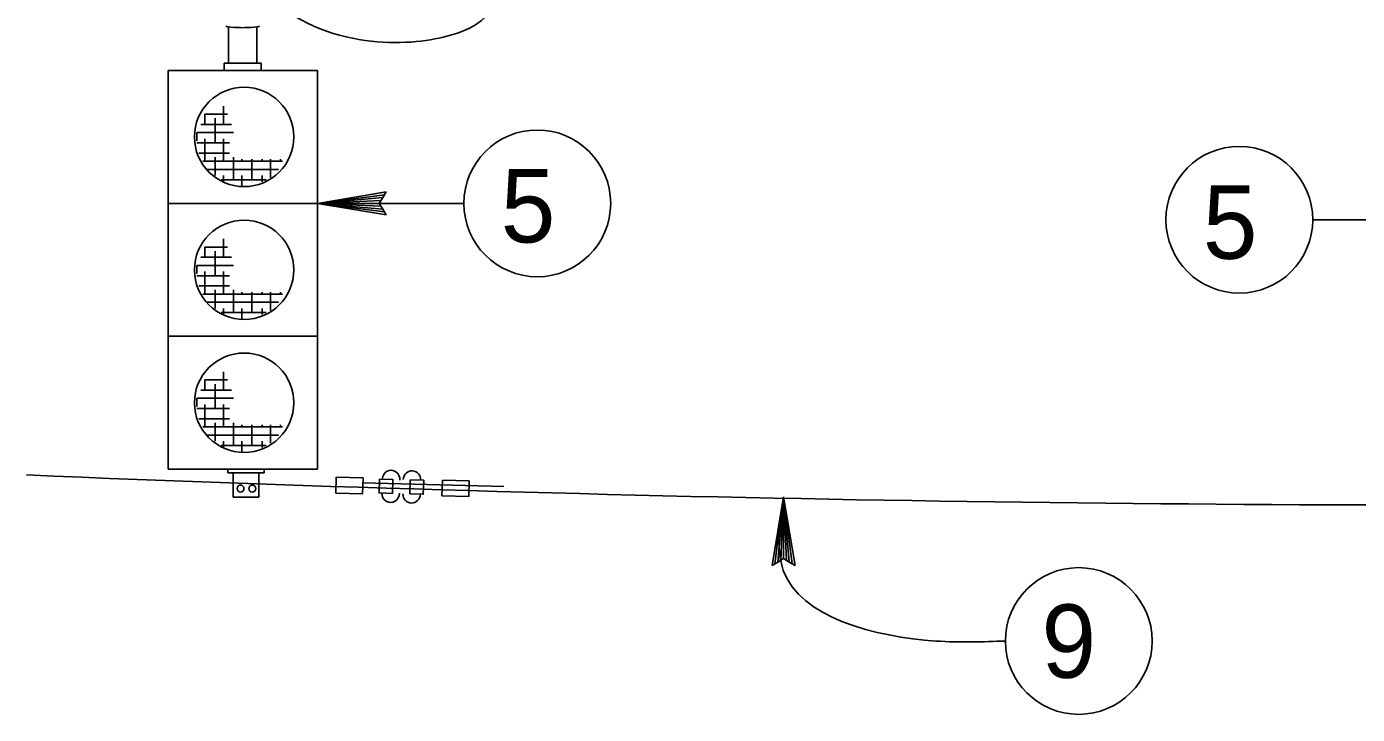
# Model space of a CAD drawing. Extents: x -893 to 867, y -474 to 712.
# Drawn here: x -137.4 to -10.5, y -18.7 to 46.9 of the extents above; entities that cross this region are included whole.
import ezdxf

# ---------------------------------------------------------------- set-up
doc = ezdxf.new("R2010")
doc.units = 0
for name, color, linetype in [('212 Leaders and Dim Lines', 7, 'Continuous'), ('214 Text and Titles', 7, 'Continuous'), ('220 Structural Steel', 7, 'Continuous'), ('222 Structural Steel', 7, 'Continuous'), ('226 Not Assigned', 7, 'Continuous')]:
    doc.layers.add(name, color=color, linetype=linetype)

msp = doc.modelspace()

# ---------------------------------------------------------------- linework, layer by layer
at = {"layer": '212 Leaders and Dim Lines'}
for p, q in [((-103.09, 31.13), (-109.65, 30.03)), ((-103.26, 30.85), (-109.65, 30.03)), ((-109.65, 30.03), (-103.43, 30.58)), ((-103.43, 30.58), (-103.76, 30.03)), ((-103.43, 30.58), (-103.09, 31.13)), ((-109.65, 30.03), (-103.6, 30.31)), ((-95.69, 30.03), (-109.65, 30.03)), ((-103.76, 30.03), (-109.65, 30.03)), ((-109.65, 30.03), (-103.09, 28.94)), ((-103.43, 29.48), (-109.65, 30.03)), ((-103.6, 29.76), (-109.65, 30.03)), ((-109.65, 30.03), (-103.26, 29.21)), ((-103.76, 30.03), (-103.43, 29.48)), ((-103.43, 29.48), (-103.09, 28.94)), ((-14.75, 28.47), (-0.79, 28.47)), ((-66.3, -4.53), (-65.21, 2.03)), ((-66.03, -4.37), (-65.21, 2.03)), ((-65.21, 2.03), (-65.75, -4.2)), ((-65.21, 2.03), (-65.48, -4.03)), ((-65.21, -3.86), (-65.21, 2.03)), ((-65.21, 2.03), (-64.11, -4.53)), ((-64.66, -4.2), (-65.21, 2.03)), ((-64.93, -4.03), (-65.21, 2.03)), ((-65.21, 2.03), (-64.38, -4.37)), ((-65.75, -4.2), (-66.3, -4.53)), ((-65.75, -4.2), (-65.21, -3.86)), ((-65.21, -3.86), (-64.66, -4.2)), ((-64.66, -4.2), (-64.11, -4.53))]:
    msp.add_line(p, q, dxfattribs=at)
msp.add_spline([(-65.21, 2.03), (-65.23, -4.99), (-50.68, -11.73), (-44.06, -11.73)], degree=3, dxfattribs=at)
at = {"layer": '214 Text and Titles'}
for centre in [(-88.69, 30.03), (-21.75, 28.47), (-37.06, -11.73)]:
    msp.add_circle(centre, 7, dxfattribs=at)
at = {"layer": '220 Structural Steel'}
for p, q in [((-118.13, 43.4), (-118.13, 46.86)), ((-115.43, 43.4), (-115.43, 46.86)), ((-118.54, 43.4), (-115.01, 43.4)), ((-118.54, 43.4), (-118.54, 42.71)), ((-115.01, 43.4), (-115.01, 42.71)), ((-118.19, 4.33), (-118.19, 4.68)), ((-118.19, 4.33), (-114.74, 4.33)), ((-117.69, 2.01), (-117.69, 4.33)), ((-115.24, 2.01), (-115.24, 4.33)), ((-114.74, 4.33), (-114.74, 4.68)), ((-117.69, 2.01), (-115.24, 2.01))]:
    msp.add_line(p, q, dxfattribs=at)
for points in [[(-107.85, 3.9), (-105.3, 3.83), (-105.34, 2.32), (-107.89, 2.39)], [(-103.74, 3.73), (-102.47, 3.69), (-102.5, 2.36), (-103.78, 2.4)], [(-100.8, 3.65), (-99.52, 3.61), (-99.56, 2.28), (-100.84, 2.32)], [(-97.74, 3.62), (-95.19, 3.55), (-95.23, 2.05), (-97.78, 2.12)]]:
    msp.add_lwpolyline(points, close=True, dxfattribs=at)
for centre, start_param, end_param in [((-102.63, 3.7), 4.649065, 7.853982), ((-100.63, 3.64), 4.712389, 7.846735), ((-102.67, 2.35), 1.570796, 4.775713)]:
    msp.add_ellipse(centre, major_axis=(0.024, 0.868), ratio=0.960145, start_param=start_param, end_param=end_param, dxfattribs=at)
for centre in [(-116.98, 2.82), (-115.86, 2.82)]:
    msp.add_ellipse(centre, major_axis=(0, 0.337), ratio=0.960145, dxfattribs=at)
at = {"layer": '222 Structural Steel'}
msp.add_ellipse((-116.77, 46.94), major_axis=(-1.6, 0), ratio=0.089316, start_param=0, end_param=3.141593, dxfattribs=at)
at = {"layer": '226 Not Assigned'}
for p, q in [((-123.89, 42.71), (-109.65, 42.71)), ((-123.89, 4.68), (-123.89, 42.71)), ((-118.54, 42.71), (-115.01, 42.71)), ((-109.65, 42.71), (-109.65, 4.68)), ((-120.38, 38.54), (-118.23, 38.54)), ((-120.38, 37.56), (-120.38, 38.54)), ((-119.4, 35.81), (-119.4, 38.15)), ((-118.62, 37.56), (-118.62, 39.32)), ((-120.77, 37.56), (-117.84, 37.56)), ((-121.16, 36.78), (-117.65, 36.78)), ((-121.16, 36), (-121.16, 36.78)), ((-121.16, 35.81), (-118.04, 35.81)), ((-120.38, 34.05), (-120.38, 36.2)), ((-118.62, 34.05), (-118.62, 36.2)), ((-120.96, 34.83), (-118.04, 34.83)), ((-119.4, 32.69), (-119.4, 34.44)), ((-117.65, 32.29), (-117.65, 34.44)), ((-120.57, 34.05), (-112.97, 34.05)), ((-120.18, 33.27), (-113.36, 33.27)), ((-116.87, 34.05), (-116.87, 34.25)), ((-115.89, 32.3), (-115.89, 34.24)), ((-114.92, 34.05), (-114.92, 34.24)), ((-114.14, 32.49), (-114.14, 34.24)), ((-113.16, 34.05), (-113.16, 34.24)), ((-118.82, 32.29), (-114.53, 32.29)), ((-118.62, 32.1), (-118.62, 32.69)), ((-116.87, 31.71), (-116.87, 32.69)), ((-114.92, 32.1), (-114.92, 32.69)), ((-109.65, 30.03), (-123.89, 30.03)), ((-120.38, 25.86), (-118.23, 25.86)), ((-120.38, 24.89), (-120.38, 25.86)), ((-119.4, 23.13), (-119.4, 25.47)), ((-118.62, 24.89), (-118.62, 26.64)), ((-120.77, 24.89), (-117.84, 24.89)), ((-121.16, 24.11), (-117.65, 24.11)), ((-121.16, 23.33), (-121.16, 24.11)), ((-121.16, 23.13), (-118.04, 23.13)), ((-120.38, 21.38), (-120.38, 23.52)), ((-118.62, 21.38), (-118.62, 23.52)), ((-120.96, 22.16), (-118.04, 22.16)), ((-119.4, 20.01), (-119.4, 21.77)), ((-117.65, 19.62), (-117.65, 21.77)), ((-116.87, 21.38), (-116.87, 21.57)), ((-115.89, 19.62), (-115.89, 21.57)), ((-114.92, 21.38), (-114.92, 21.57)), ((-114.14, 19.82), (-114.14, 21.57)), ((-113.16, 21.38), (-113.16, 21.57)), ((-120.57, 21.38), (-112.97, 21.38)), ((-120.18, 20.6), (-113.36, 20.6)), ((-118.82, 19.62), (-114.53, 19.62)), ((-118.62, 19.43), (-118.62, 20.01)), ((-116.87, 19.04), (-116.87, 20.01)), ((-114.92, 19.43), (-114.92, 20.01)), ((-109.65, 17.35), (-123.89, 17.35)), ((-118.62, 12.21), (-118.62, 13.96)), ((-120.38, 13.18), (-118.23, 13.18)), ((-120.38, 12.21), (-120.38, 13.18)), ((-119.4, 10.45), (-119.4, 12.79)), ((-121.16, 11.43), (-117.65, 11.43)), ((-121.16, 10.65), (-121.16, 11.43)), ((-120.77, 12.21), (-117.84, 12.21)), ((-121.16, 10.45), (-118.04, 10.45)), ((-120.38, 8.7), (-120.38, 10.84)), ((-118.62, 8.7), (-118.62, 10.85)), ((-120.96, 9.48), (-118.04, 9.48)), ((-119.4, 7.33), (-119.4, 9.09)), ((-117.65, 6.94), (-117.65, 9.09)), ((-116.87, 8.7), (-116.87, 8.89)), ((-115.89, 6.94), (-115.89, 8.89)), ((-114.92, 8.7), (-114.92, 8.89)), ((-114.14, 7.14), (-114.14, 8.89)), ((-113.16, 8.7), (-113.16, 8.89)), ((-120.57, 8.7), (-112.97, 8.7)), ((-120.18, 7.92), (-113.36, 7.92)), ((-118.82, 6.94), (-114.53, 6.94)), ((-118.62, 6.75), (-118.62, 7.33)), ((-116.87, 6.36), (-116.87, 7.33)), ((-114.92, 6.75), (-114.92, 7.33)), ((-109.65, 4.68), (-123.89, 4.68)), ((-91.88, 3), (-105.31, 3.36))]:
    msp.add_line(p, q, dxfattribs=at)
for centre in [(-116.64, 36.37), (-116.64, 23.69), (-116.64, 11.01)]:
    msp.add_circle(centre, 4.74, dxfattribs=at)
msp.add_arc((0.04, 3286.65), 3285.41, 267.60285, 270.54821, dxfattribs=at)
msp.add_ellipse((-100.67, 2.3), major_axis=(0.024, 0.868), ratio=0.960145, start_param=1.578043, end_param=4.712389, dxfattribs=at)
msp.add_open_spline([(-101.57, 53.98), (-93.73, 53.71), (-92.21, 50.51), (-93.06, 47.95), (-96.15, 45.94), (-104.03, 44.78), (-111.24, 46.93), (-113.99, 49.58)], degree=3, dxfattribs=at)

# ---------------------------------------------------------------- texts
at = {"layer": '214 Text and Titles'}
for s, p in [('5', (-92.17, 26.3)), ('5', (-25.23, 24.74)), ('9', (-40.61, -15.24))]:
    msp.add_text(s, height=7, dxfattribs=at).set_placement(p)

doc.saveas('drawing.dxf')
